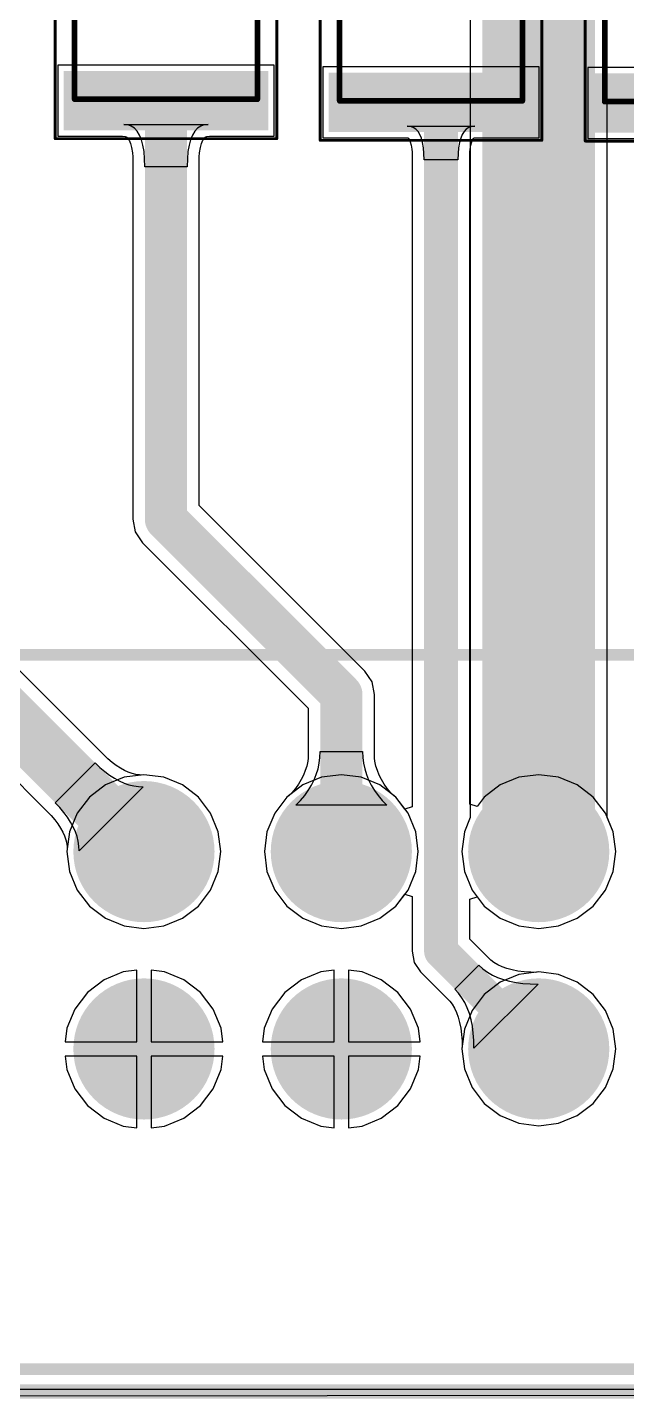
# Model space of a CAD drawing. Header units: millimetres. Extents: x 0.26 to 7.33, y 1.06 to 4.59.
# Drawn here: x 0.837 to 1.256, y 1.665 to 2.622 of the extents above; entities that cross this region are included whole.
import ezdxf

# ---------------------------------------------------------------- set-up
doc = ezdxf.new("R2010")
doc.units = ezdxf.units.MM
doc.header["$MEASUREMENT"] = 0
for name, color, linetype in [('BottomLayer', 5, 'Continuous'), ('BottomSolder', 6, 'Continuous'), ('Mechanical15', 56, 'Continuous'), ('Mechanical16', 56, 'Continuous'), ('Mechanical20', 56, 'Continuous'), ('MultiLayer', 9, 'Continuous'), ('PadHoleLayer', 156, 'Continuous'), ('TopLayer', 1, 'Continuous'), ('TopOverlay', 2, 'Continuous'), ('TopPaste', 8, 'Continuous'), ('TopSolder', 216, 'Continuous')]:
    doc.layers.add(name, color=color, linetype=linetype)

# ---------------------------------------------------------------- blocks, each defined once
blk = doc.blocks.new('MX150_20_PIN_29')
at = {"layer": 'BottomLayer', "const_width": 0.04528}
for points in [[(-0.64272, 0.0689, 1), (-0.59744, 0.0689, 1)], [(-0.50492, 0.0689, 1), (-0.45965, 0.0689, 1)], [(-0.36713, 0.0689, 1), (-0.32185, 0.0689, 1)], [(-0.64272, -0.0689, 1), (-0.59744, -0.0689, 1)], [(-0.50492, -0.0689, 1), (-0.45965, -0.0689, 1)], [(-0.36713, -0.0689, 1), (-0.32185, -0.0689, 1)]]:
    blk.add_lwpolyline(points, format="xyb", close=True, dxfattribs=at)
at = {"layer": 'BottomSolder', "const_width": 0.04928}
for points in [[(-0.64472, 0.0689, 1), (-0.59544, 0.0689, 1)], [(-0.50692, 0.0689, 1), (-0.45765, 0.0689, 1)], [(-0.36913, 0.0689, 1), (-0.31985, 0.0689, 1)], [(-0.64472, -0.0689, 1), (-0.59544, -0.0689, 1)], [(-0.50692, -0.0689, 1), (-0.45765, -0.0689, 1)], [(-0.36913, -0.0689, 1), (-0.31985, -0.0689, 1)]]:
    blk.add_lwpolyline(points, format="xyb", close=True, dxfattribs=at)
at = {"layer": 'MultiLayer', "const_width": 0.04528}
for points in [[(-0.64272, 0.0689, 1), (-0.59744, 0.0689, 1)], [(-0.50492, 0.0689, 1), (-0.45965, 0.0689, 1)], [(-0.36713, 0.0689, 1), (-0.32185, 0.0689, 1)], [(-0.64272, -0.0689, 1), (-0.59744, -0.0689, 1)], [(-0.50492, -0.0689, 1), (-0.45965, -0.0689, 1)], [(-0.36713, -0.0689, 1), (-0.32185, -0.0689, 1)]]:
    blk.add_lwpolyline(points, format="xyb", close=True, dxfattribs=at)
at = {"layer": 'PadHoleLayer', "const_width": 0.0315}
for points in [[(-0.63583, 0.0689, 1), (-0.60433, 0.0689, 1)], [(-0.49803, 0.0689, 1), (-0.46654, 0.0689, 1)], [(-0.36024, 0.0689, 1), (-0.32874, 0.0689, 1)], [(-0.63583, -0.0689, 1), (-0.60433, -0.0689, 1)], [(-0.49803, -0.0689, 1), (-0.46654, -0.0689, 1)], [(-0.36024, -0.0689, 1), (-0.32874, -0.0689, 1)]]:
    blk.add_lwpolyline(points, format="xyb", close=True, dxfattribs=at)
at = {"layer": 'TopLayer', "const_width": 0.04528}
for points in [[(-0.64272, 0.0689, 1), (-0.59744, 0.0689, 1)], [(-0.50492, 0.0689, 1), (-0.45965, 0.0689, 1)], [(-0.36713, 0.0689, 1), (-0.32185, 0.0689, 1)], [(-0.64272, -0.0689, 1), (-0.59744, -0.0689, 1)], [(-0.50492, -0.0689, 1), (-0.45965, -0.0689, 1)], [(-0.36713, -0.0689, 1), (-0.32185, -0.0689, 1)]]:
    blk.add_lwpolyline(points, format="xyb", close=True, dxfattribs=at)
at = {"layer": 'TopOverlay', "const_width": 0.008}
for points in [[(-1.08622, 0.2063), (1.0878, 0.2063)], [(-1.08622, -0.29252), (1.0878, -0.29252)]]:
    blk.add_lwpolyline(points, dxfattribs=at)
at = {"layer": 'TopSolder', "const_width": 0.04928}
for points in [[(-0.64472, 0.0689, 1), (-0.59544, 0.0689, 1)], [(-0.50692, 0.0689, 1), (-0.45765, 0.0689, 1)], [(-0.36913, 0.0689, 1), (-0.31985, 0.0689, 1)], [(-0.64472, -0.0689, 1), (-0.59544, -0.0689, 1)], [(-0.50692, -0.0689, 1), (-0.45765, -0.0689, 1)], [(-0.36913, -0.0689, 1), (-0.31985, -0.0689, 1)]]:
    blk.add_lwpolyline(points, format="xyb", close=True, dxfattribs=at)
blk = doc.blocks.new('FUSC4632X85N_33')
at = {"layer": 'Mechanical15', "const_width": 0.00394}
for points in [[(-0.08957, -0.06378), (-0.08957, 0.06378)], [(0.08957, 0.06378), (-0.08957, 0.06378)], [(0.08957, -0.06378), (0.08957, 0.06378)], [(0.08957, -0.06378), (-0.08957, -0.06378)]]:
    blk.add_lwpolyline(points, dxfattribs=at)
at = {"layer": 'Mechanical15', "const_width": 0.00197}
for points in [[(-0.09055, 0.06378, 1), (-0.08858, 0.06378, 1)], [(-0.09055, 0.06378, 1), (-0.08858, 0.06378, 1)], [(0.08858, 0.06378, 1), (0.09055, 0.06378, 1)], [(0.08858, 0.06378, 1), (0.09055, 0.06378, 1)], [(-0.09055, -0.06378, 1), (-0.08858, -0.06378, 1)], [(-0.09055, -0.06378, 1), (-0.08858, -0.06378, 1)], [(0.08858, -0.06378, 1), (0.09055, -0.06378, 1)], [(0.08858, -0.06378, 1), (0.09055, -0.06378, 1)]]:
    blk.add_lwpolyline(points, format="xyb", close=True, dxfattribs=at)
at = {"layer": 'Mechanical16', "const_width": 0.00197}
for points in [[(-0.11713, -0.07736), (-0.11713, 0.07736)], [(0.11713, 0.07736), (-0.11713, 0.07736)], [(0.11713, -0.07736), (0.11713, 0.07736)], [(0.11713, -0.07736), (-0.11713, -0.07736)]]:
    blk.add_lwpolyline(points, dxfattribs=at)
at = {"layer": 'Mechanical16', "const_width": 0.000984}
for points in [[(-0.11762, 0.07736, 1), (-0.11663, 0.07736, 1)], [(-0.11762, 0.07736, 1), (-0.11663, 0.07736, 1)], [(0.11663, 0.07736, 1), (0.11762, 0.07736, 1)], [(0.11663, 0.07736, 1), (0.11762, 0.07736, 1)], [(-0.11762, -0.07736, 1), (-0.11663, -0.07736, 1)], [(-0.11762, -0.07736, 1), (-0.11663, -0.07736, 1)], [(0.11663, -0.07736, 1), (0.11762, -0.07736, 1)], [(0.11663, -0.07736, 1), (0.11762, -0.07736, 1)]]:
    blk.add_lwpolyline(points, format="xyb", close=True, dxfattribs=at)
at = {"layer": 'TopLayer'}
for points in [[(-0.07382, -0.06752), (-0.07382, 0.06752), (-0.10728, -0.06752), (-0.10728, 0.06752)], [(0.10728, -0.06752), (0.10728, 0.06752), (0.07382, -0.06752), (0.07382, 0.06752)]]:
    blk.add_solid(points, dxfattribs=at)
at = {"layer": 'TopOverlay', "const_width": 0.00787}
blk.add_lwpolyline([(0, -0.05984), (0, 0.05984)], dxfattribs=at)
at = {"layer": 'TopOverlay', "const_width": 0.00394}
for points in [[(-0.00197, 0.05984, 1), (0.00197, 0.05984, 1)], [(-0.00197, -0.05984, 1), (0.00197, -0.05984, 1)]]:
    blk.add_lwpolyline(points, format="xyb", close=True, dxfattribs=at)
at = {"layer": 'TopPaste'}
for points in [[(-0.07382, -0.06752), (-0.07382, 0.06752), (-0.10728, -0.06752), (-0.10728, 0.06752)], [(0.10728, -0.06752), (0.10728, 0.06752), (0.07382, -0.06752), (0.07382, 0.06752)]]:
    blk.add_solid(points, dxfattribs=at)
at = {"layer": 'TopSolder'}
for points in [[(-0.06982, -0.07152), (-0.06982, 0.07152), (-0.11128, -0.07152), (-0.11128, 0.07152)], [(0.11128, -0.07152), (0.11128, 0.07152), (0.06982, -0.07152), (0.06982, 0.07152)]]:
    blk.add_solid(points, dxfattribs=at)
blk = doc.blocks.new('FUSC4632X85N_34')
at = {"layer": 'Mechanical15', "const_width": 0.00394}
for points in [[(-0.08957, -0.06378), (-0.08957, 0.06378)], [(0.08957, 0.06378), (-0.08957, 0.06378)], [(0.08957, -0.06378), (0.08957, 0.06378)], [(0.08957, -0.06378), (-0.08957, -0.06378)]]:
    blk.add_lwpolyline(points, dxfattribs=at)
at = {"layer": 'Mechanical15', "const_width": 0.00197}
for points in [[(-0.09055, 0.06378, 1), (-0.08858, 0.06378, 1)], [(-0.09055, 0.06378, 1), (-0.08858, 0.06378, 1)], [(0.08858, 0.06378, 1), (0.09055, 0.06378, 1)], [(0.08858, 0.06378, 1), (0.09055, 0.06378, 1)], [(-0.09055, -0.06378, 1), (-0.08858, -0.06378, 1)], [(-0.09055, -0.06378, 1), (-0.08858, -0.06378, 1)], [(0.08858, -0.06378, 1), (0.09055, -0.06378, 1)], [(0.08858, -0.06378, 1), (0.09055, -0.06378, 1)]]:
    blk.add_lwpolyline(points, format="xyb", close=True, dxfattribs=at)
at = {"layer": 'Mechanical16', "const_width": 0.00197}
for points in [[(-0.11713, -0.07736), (-0.11713, 0.07736)], [(0.11713, 0.07736), (-0.11713, 0.07736)], [(0.11713, -0.07736), (0.11713, 0.07736)], [(0.11713, -0.07736), (-0.11713, -0.07736)]]:
    blk.add_lwpolyline(points, dxfattribs=at)
at = {"layer": 'Mechanical16', "const_width": 0.000984}
for points in [[(-0.11762, 0.07736, 1), (-0.11663, 0.07736, 1)], [(-0.11762, 0.07736, 1), (-0.11663, 0.07736, 1)], [(0.11663, 0.07736, 1), (0.11762, 0.07736, 1)], [(0.11663, 0.07736, 1), (0.11762, 0.07736, 1)], [(-0.11762, -0.07736, 1), (-0.11663, -0.07736, 1)], [(-0.11762, -0.07736, 1), (-0.11663, -0.07736, 1)], [(0.11663, -0.07736, 1), (0.11762, -0.07736, 1)], [(0.11663, -0.07736, 1), (0.11762, -0.07736, 1)]]:
    blk.add_lwpolyline(points, format="xyb", close=True, dxfattribs=at)
at = {"layer": 'TopLayer'}
for points in [[(-0.07382, -0.06752), (-0.07382, 0.06752), (-0.10728, -0.06752), (-0.10728, 0.06752)], [(0.10728, -0.06752), (0.10728, 0.06752), (0.07382, -0.06752), (0.07382, 0.06752)]]:
    blk.add_solid(points, dxfattribs=at)
at = {"layer": 'TopOverlay', "const_width": 0.00787}
blk.add_lwpolyline([(0, -0.05984), (0, 0.05984)], dxfattribs=at)
at = {"layer": 'TopOverlay', "const_width": 0.00394}
for points in [[(-0.00197, 0.05984, 1), (0.00197, 0.05984, 1)], [(-0.00197, -0.05984, 1), (0.00197, -0.05984, 1)]]:
    blk.add_lwpolyline(points, format="xyb", close=True, dxfattribs=at)
at = {"layer": 'TopPaste'}
for points in [[(-0.07382, -0.06752), (-0.07382, 0.06752), (-0.10728, -0.06752), (-0.10728, 0.06752)], [(0.10728, -0.06752), (0.10728, 0.06752), (0.07382, -0.06752), (0.07382, 0.06752)]]:
    blk.add_solid(points, dxfattribs=at)
at = {"layer": 'TopSolder'}
for points in [[(-0.06982, -0.07152), (-0.06982, 0.07152), (-0.11128, -0.07152), (-0.11128, 0.07152)], [(0.11128, -0.07152), (0.11128, 0.07152), (0.06982, -0.07152), (0.06982, 0.07152)]]:
    blk.add_solid(points, dxfattribs=at)
blk = doc.blocks.new('FUSC4632X85N_38')
at = {"layer": 'Mechanical15', "const_width": 0.00394}
for points in [[(-0.08957, -0.06378), (-0.08957, 0.06378)], [(0.08957, 0.06378), (-0.08957, 0.06378)], [(0.08957, -0.06378), (0.08957, 0.06378)], [(0.08957, -0.06378), (-0.08957, -0.06378)]]:
    blk.add_lwpolyline(points, dxfattribs=at)
at = {"layer": 'Mechanical15', "const_width": 0.00197}
for points in [[(-0.09055, 0.06378, 1), (-0.08858, 0.06378, 1)], [(-0.09055, 0.06378, 1), (-0.08858, 0.06378, 1)], [(0.08858, 0.06378, 1), (0.09055, 0.06378, 1)], [(0.08858, 0.06378, 1), (0.09055, 0.06378, 1)], [(-0.09055, -0.06378, 1), (-0.08858, -0.06378, 1)], [(-0.09055, -0.06378, 1), (-0.08858, -0.06378, 1)], [(0.08858, -0.06378, 1), (0.09055, -0.06378, 1)], [(0.08858, -0.06378, 1), (0.09055, -0.06378, 1)]]:
    blk.add_lwpolyline(points, format="xyb", close=True, dxfattribs=at)
at = {"layer": 'Mechanical16', "const_width": 0.00197}
for points in [[(-0.11713, -0.07736), (-0.11713, 0.07736)], [(0.11713, 0.07736), (-0.11713, 0.07736)], [(0.11713, -0.07736), (0.11713, 0.07736)], [(0.11713, -0.07736), (-0.11713, -0.07736)]]:
    blk.add_lwpolyline(points, dxfattribs=at)
at = {"layer": 'Mechanical16', "const_width": 0.000984}
for points in [[(-0.11762, 0.07736, 1), (-0.11663, 0.07736, 1)], [(-0.11762, 0.07736, 1), (-0.11663, 0.07736, 1)], [(0.11663, 0.07736, 1), (0.11762, 0.07736, 1)], [(0.11663, 0.07736, 1), (0.11762, 0.07736, 1)], [(-0.11762, -0.07736, 1), (-0.11663, -0.07736, 1)], [(-0.11762, -0.07736, 1), (-0.11663, -0.07736, 1)], [(0.11663, -0.07736, 1), (0.11762, -0.07736, 1)], [(0.11663, -0.07736, 1), (0.11762, -0.07736, 1)]]:
    blk.add_lwpolyline(points, format="xyb", close=True, dxfattribs=at)
at = {"layer": 'TopLayer'}
for points in [[(-0.07382, -0.06752), (-0.07382, 0.06752), (-0.10728, -0.06752), (-0.10728, 0.06752)], [(0.10728, -0.06752), (0.10728, 0.06752), (0.07382, -0.06752), (0.07382, 0.06752)]]:
    blk.add_solid(points, dxfattribs=at)
at = {"layer": 'TopOverlay', "const_width": 0.00787}
blk.add_lwpolyline([(0, -0.05984), (0, 0.05984)], dxfattribs=at)
at = {"layer": 'TopOverlay', "const_width": 0.00394}
for points in [[(-0.00197, 0.05984, 1), (0.00197, 0.05984, 1)], [(-0.00197, -0.05984, 1), (0.00197, -0.05984, 1)]]:
    blk.add_lwpolyline(points, format="xyb", close=True, dxfattribs=at)
at = {"layer": 'TopPaste'}
for points in [[(-0.07382, -0.06752), (-0.07382, 0.06752), (-0.10728, -0.06752), (-0.10728, 0.06752)], [(0.10728, -0.06752), (0.10728, 0.06752), (0.07382, -0.06752), (0.07382, 0.06752)]]:
    blk.add_solid(points, dxfattribs=at)
at = {"layer": 'TopSolder'}
for points in [[(-0.06982, -0.07152), (-0.06982, 0.07152), (-0.11128, -0.07152), (-0.11128, 0.07152)], [(0.11128, -0.07152), (0.11128, 0.07152), (0.06982, -0.07152), (0.06982, 0.07152)]]:
    blk.add_solid(points, dxfattribs=at)

msp = doc.modelspace()

# ---------------------------------------------------------------- linework, layer by layer
at = {"layer": 'BottomLayer'}
for p, q in [((1.14642, 3.239), (1.14642, 2.0708)), ((1.24198, 2.0708), (1.24198, 3.13302)), ((0.9047, 2.09883), (0.89174, 2.09347)), ((0.91861, 2.10066), (0.9047, 2.09883)), ((0.93251, 2.09883), (0.91861, 2.10066)), ((0.94547, 2.09347), (0.93251, 2.09883)), ((1.04249, 2.09883), (1.02953, 2.09347)), ((1.0564, 2.10066), (1.04249, 2.09883)), ((1.07031, 2.09883), (1.0564, 2.10066)), ((1.08327, 2.09347), (1.07031, 2.09883)), ((0.89174, 2.09347), (0.88061, 2.08493)), ((0.9566, 2.08493), (0.94547, 2.09347)), ((1.02953, 2.09347), (1.0184, 2.08493)), ((1.0944, 2.08493), (1.08327, 2.09347)), ((0.88061, 2.08493), (0.87207, 2.0738)), ((0.96514, 2.0738), (0.9566, 2.08493)), ((1.0184, 2.08493), (1.00987, 2.0738)), ((1.10294, 2.0738), (1.0944, 2.08493)), ((0.87207, 2.0738), (0.8667, 2.06084)), ((0.97051, 2.06084), (0.96514, 2.0738)), ((1.00987, 2.0738), (1.0045, 2.06084)), ((1.10831, 2.06084), (1.10294, 2.0738)), ((1.14642, 2.0708), (1.14229, 2.06084)), ((1.2461, 2.06084), (1.24198, 2.0708)), ((0.8667, 2.06084), (0.86487, 2.04693)), ((0.97234, 2.04693), (0.97051, 2.06084)), ((1.0045, 2.06084), (1.00267, 2.04693)), ((1.11014, 2.04693), (1.10831, 2.06084)), ((1.14229, 2.06084), (1.14046, 2.04693)), ((1.24793, 2.04693), (1.2461, 2.06084)), ((0.86487, 2.04693), (0.8667, 2.03302)), ((0.97051, 2.03302), (0.97234, 2.04693)), ((1.00267, 2.04693), (1.0045, 2.03302)), ((1.10831, 2.03302), (1.11014, 2.04693)), ((1.14046, 2.04693), (1.14229, 2.03302)), ((1.2461, 2.03302), (1.24793, 2.04693)), ((0.8667, 2.03302), (0.87207, 2.02006)), ((0.96514, 2.02006), (0.97051, 2.03302)), ((1.0045, 2.03302), (1.00987, 2.02006)), ((1.10294, 2.02006), (1.10831, 2.03302)), ((1.14229, 2.03302), (1.14766, 2.02006)), ((1.24073, 2.02006), (1.2461, 2.03302)), ((0.87207, 2.02006), (0.88061, 2.00893)), ((0.9566, 2.00893), (0.96514, 2.02006)), ((1.00987, 2.02006), (1.0184, 2.00893)), ((1.0944, 2.00893), (1.10294, 2.02006)), ((1.14766, 2.02006), (1.1562, 2.00893)), ((1.23219, 2.00893), (1.24073, 2.02006)), ((0.88061, 2.00893), (0.89174, 2.00039)), ((0.94547, 2.00039), (0.9566, 2.00893)), ((1.0184, 2.00893), (1.02953, 2.00039)), ((1.08327, 2.00039), (1.0944, 2.00893)), ((1.1562, 2.00893), (1.16733, 2.00039)), ((1.22106, 2.00039), (1.23219, 2.00893)), ((0.89174, 2.00039), (0.9047, 1.99502)), ((0.9047, 1.99502), (0.91861, 1.99319)), ((0.91861, 1.99319), (0.93251, 1.99502)), ((0.93251, 1.99502), (0.94547, 2.00039)), ((1.02953, 2.00039), (1.04249, 1.99502)), ((1.04249, 1.99502), (1.0564, 1.99319)), ((1.0564, 1.99319), (1.07031, 1.99502)), ((1.07031, 1.99502), (1.08327, 2.00039)), ((1.16733, 2.00039), (1.18029, 1.99502)), ((1.18029, 1.99502), (1.1942, 1.99319)), ((1.1942, 1.99319), (1.2081, 1.99502)), ((1.2081, 1.99502), (1.22106, 2.00039)), ((0.90418, 1.96299), (0.89073, 1.95742)), ((0.91361, 1.96423), (0.90418, 1.96299)), ((0.91361, 1.91413), (0.91361, 1.96423)), ((0.93304, 1.96299), (0.92361, 1.96423)), ((0.92361, 1.96423), (0.92361, 1.91413)), ((0.94648, 1.95742), (0.93304, 1.96299)), ((1.04197, 1.96299), (1.02853, 1.95742)), ((1.0514, 1.96423), (1.04197, 1.96299)), ((1.0514, 1.91413), (1.0514, 1.96423)), ((1.07083, 1.96299), (1.0614, 1.96423)), ((1.0614, 1.96423), (1.0614, 1.91413)), ((1.08428, 1.95742), (1.07083, 1.96299)), ((1.1942, 1.96287), (1.18029, 1.96104)), ((1.2081, 1.96104), (1.1942, 1.96287)), ((0.89073, 1.95742), (0.87918, 1.94856)), ((0.95803, 1.94856), (0.94648, 1.95742)), ((1.02853, 1.95742), (1.01698, 1.94856)), ((1.09582, 1.94856), (1.08428, 1.95742)), ((1.16733, 1.95567), (1.1562, 1.94713)), ((1.18029, 1.96104), (1.16733, 1.95567)), ((1.22106, 1.95567), (1.2081, 1.96104)), ((1.23219, 1.94713), (1.22106, 1.95567)), ((0.87918, 1.94856), (0.87032, 1.93701)), ((0.96689, 1.93701), (0.95803, 1.94856)), ((1.01698, 1.94856), (1.00812, 1.93701)), ((1.10468, 1.93701), (1.09582, 1.94856)), ((1.1562, 1.94713), (1.14766, 1.936)), ((1.24073, 1.936), (1.23219, 1.94713)), ((0.87032, 1.93701), (0.86475, 1.92356)), ((0.97246, 1.92356), (0.96689, 1.93701)), ((1.00812, 1.93701), (1.00255, 1.92356)), ((1.11025, 1.92356), (1.10468, 1.93701)), ((1.14766, 1.936), (1.14229, 1.92304)), ((1.2461, 1.92304), (1.24073, 1.936)), ((0.86475, 1.92356), (0.86351, 1.91413)), ((0.9737, 1.91413), (0.97246, 1.92356)), ((1.00255, 1.92356), (1.00131, 1.91413)), ((1.1115, 1.91413), (1.11025, 1.92356)), ((1.14229, 1.92304), (1.14046, 1.90913)), ((1.24793, 1.90913), (1.2461, 1.92304)), ((0.86351, 1.91413), (0.91361, 1.91413)), ((0.92361, 1.91413), (0.9737, 1.91413)), ((1.00131, 1.91413), (1.0514, 1.91413)), ((1.0614, 1.91413), (1.1115, 1.91413)), ((1.14046, 1.90913), (1.14229, 1.89523)), ((1.2461, 1.89523), (1.24793, 1.90913)), ((0.91361, 1.90413), (0.86351, 1.90413)), ((0.86351, 1.90413), (0.86475, 1.8947)), ((0.91361, 1.85404), (0.91361, 1.90413)), ((0.9737, 1.90413), (0.92361, 1.90413)), ((0.92361, 1.90413), (0.92361, 1.85404)), ((0.97246, 1.8947), (0.9737, 1.90413)), ((1.0514, 1.90413), (1.00131, 1.90413)), ((1.00131, 1.90413), (1.00255, 1.8947)), ((1.0514, 1.85404), (1.0514, 1.90413)), ((1.1115, 1.90413), (1.0614, 1.90413)), ((1.0614, 1.90413), (1.0614, 1.85404)), ((1.11025, 1.8947), (1.1115, 1.90413)), ((0.86475, 1.8947), (0.87032, 1.88126)), ((0.96689, 1.88126), (0.97246, 1.8947)), ((1.00255, 1.8947), (1.00812, 1.88126)), ((1.10468, 1.88126), (1.11025, 1.8947)), ((1.14229, 1.89523), (1.14766, 1.88227)), ((1.24073, 1.88227), (1.2461, 1.89523)), ((0.87032, 1.88126), (0.87918, 1.86971)), ((0.95803, 1.86971), (0.96689, 1.88126)), ((1.00812, 1.88126), (1.01698, 1.86971)), ((1.09582, 1.86971), (1.10468, 1.88126)), ((1.14766, 1.88227), (1.1562, 1.87114)), ((1.23219, 1.87114), (1.24073, 1.88227)), ((0.87918, 1.86971), (0.89073, 1.86085)), ((0.94648, 1.86085), (0.95803, 1.86971)), ((1.01698, 1.86971), (1.02853, 1.86085)), ((1.08428, 1.86085), (1.09582, 1.86971)), ((1.1562, 1.87114), (1.16733, 1.8626)), ((1.22106, 1.8626), (1.23219, 1.87114)), ((0.89073, 1.86085), (0.90418, 1.85528)), ((0.93304, 1.85528), (0.94648, 1.86085)), ((1.02853, 1.86085), (1.04197, 1.85528)), ((1.07083, 1.85528), (1.08428, 1.86085)), ((1.16733, 1.8626), (1.18029, 1.85723)), ((1.2081, 1.85723), (1.22106, 1.8626)), ((0.90418, 1.85528), (0.91361, 1.85404)), ((0.92361, 1.85404), (0.93304, 1.85528)), ((1.04197, 1.85528), (1.0514, 1.85404)), ((1.0614, 1.85404), (1.07083, 1.85528)), ((1.18029, 1.85723), (1.1942, 1.8554)), ((1.1942, 1.8554), (1.2081, 1.85723)), ((7.325, 1.6725), (0.27754, 1.6663))]:
    msp.add_line(p, q, dxfattribs=at)
at = {"layer": 'BottomLayer', "const_width": 0.07874}
msp.add_lwpolyline([(1.1942, 3.239), (1.1942, 2.04693)], dxfattribs=at)
at = {"layer": 'BottomLayer', "const_width": 0.03937}
msp.add_lwpolyline([(1.17451, 2.04693, 1), (1.21388, 2.04693, 1)], format="xyb", close=True, dxfattribs=at)
at = {"layer": 'Mechanical20', "const_width": 0.01}
msp.add_lwpolyline([(0.302, 1.67), (7.325, 1.67)], dxfattribs=at)
at = {"layer": 'TopLayer'}
for p, q in [((1.00952, 2.59603), (0.85848, 2.59603)), ((0.85848, 2.59603), (0.85848, 2.54657)), ((1.00952, 2.54657), (1.00952, 2.59603)), ((1.19452, 2.59493), (1.04348, 2.59493)), ((1.04348, 2.59493), (1.04348, 2.54546)), ((1.19452, 2.54546), (1.19452, 2.59493)), ((1.37952, 2.59438), (1.22848, 2.59438)), ((1.22848, 2.59438), (1.22848, 2.54491)), ((0.90728, 2.55439), (0.90447, 2.55469)), ((0.90447, 2.55469), (0.96353, 2.55469)), ((0.90979, 2.55351), (0.90728, 2.55439)), ((0.912, 2.55203), (0.90979, 2.55351)), ((0.91392, 2.54996), (0.912, 2.55203)), ((0.91555, 2.54731), (0.91392, 2.54996)), ((0.91687, 2.54406), (0.91555, 2.54731)), ((0.95245, 2.54731), (0.95113, 2.54406)), ((0.95408, 2.54996), (0.95245, 2.54731)), ((0.956, 2.55203), (0.95408, 2.54996)), ((0.95821, 2.55351), (0.956, 2.55203)), ((0.96072, 2.55439), (0.95821, 2.55351)), ((0.96353, 2.55469), (0.96072, 2.55439)), ((1.10462, 2.55335), (1.10238, 2.55358)), ((1.10238, 2.55358), (1.14962, 2.55358)), ((1.10663, 2.55264), (1.10462, 2.55335)), ((1.1084, 2.55146), (1.10663, 2.55264)), ((1.10994, 2.54981), (1.1084, 2.55146)), ((1.11124, 2.54768), (1.10994, 2.54981)), ((1.1123, 2.54508), (1.11124, 2.54768)), ((1.14076, 2.54768), (1.1397, 2.54508)), ((1.14206, 2.54981), (1.14076, 2.54768)), ((1.1436, 2.55146), (1.14206, 2.54981)), ((1.14537, 2.55264), (1.1436, 2.55146)), ((1.14738, 2.55335), (1.14537, 2.55264)), ((1.14962, 2.55358), (1.14738, 2.55335)), ((0.85848, 2.54657), (0.9037, 2.54657)), ((0.9037, 2.54657), (0.90547, 2.54638)), ((0.90547, 2.54638), (0.90611, 2.54615)), ((0.90611, 2.54615), (0.90668, 2.54578)), ((0.90668, 2.54578), (0.90739, 2.54501)), ((0.90739, 2.54501), (0.90824, 2.54361)), ((0.90824, 2.54361), (0.90913, 2.54144)), ((0.90913, 2.54144), (0.90993, 2.53848)), ((0.90993, 2.53848), (0.91055, 2.53476)), ((0.91791, 2.54022), (0.91687, 2.54406)), ((0.91865, 2.53579), (0.91791, 2.54022)), ((0.95009, 2.54022), (0.94935, 2.53579)), ((0.95113, 2.54406), (0.95009, 2.54022)), ((0.95745, 2.53476), (0.95807, 2.53848)), ((0.95807, 2.53848), (0.95887, 2.54144)), ((0.95887, 2.54144), (0.95976, 2.54361)), ((0.95976, 2.54361), (0.96061, 2.54501)), ((0.96061, 2.54501), (0.96132, 2.54578)), ((0.96132, 2.54578), (0.96189, 2.54615)), ((0.96189, 2.54615), (0.96253, 2.54638)), ((0.96253, 2.54638), (0.9643, 2.54657)), ((0.9643, 2.54657), (1.00952, 2.54657)), ((1.04348, 2.54546), (1.1016, 2.54546)), ((1.1016, 2.54546), (1.10281, 2.54534)), ((1.10281, 2.54534), (1.10295, 2.54529)), ((1.10295, 2.54529), (1.10308, 2.5452)), ((1.10308, 2.5452), (1.1034, 2.54485)), ((1.1034, 2.54485), (1.10393, 2.54398)), ((1.10393, 2.54398), (1.10456, 2.54247)), ((1.10456, 2.54247), (1.10515, 2.54027)), ((1.10515, 2.54027), (1.10562, 2.53744)), ((1.10562, 2.53744), (1.1058, 2.53538)), ((1.11313, 2.54201), (1.1123, 2.54508)), ((1.11372, 2.53847), (1.11313, 2.54201)), ((1.11407, 2.53445), (1.11372, 2.53847)), ((1.13828, 2.53847), (1.13793, 2.53445)), ((1.13887, 2.54201), (1.13828, 2.53847)), ((1.1397, 2.54508), (1.13887, 2.54201)), ((1.1462, 2.53538), (1.14638, 2.53744)), ((1.14638, 2.53744), (1.14685, 2.54027)), ((1.14685, 2.54027), (1.14744, 2.54247)), ((1.14744, 2.54247), (1.14807, 2.54398)), ((1.14807, 2.54398), (1.1486, 2.54485)), ((1.1486, 2.54485), (1.14892, 2.5452)), ((1.14892, 2.5452), (1.14905, 2.54529)), ((1.14905, 2.54529), (1.14919, 2.54534)), ((1.14919, 2.54534), (1.1504, 2.54546)), ((1.1504, 2.54546), (1.19452, 2.54546)), ((1.22848, 2.54491), (1.30759, 2.54491)), ((0.91055, 2.53476), (0.91079, 2.53202)), ((0.91079, 2.53202), (0.91079, 2.279)), ((0.91909, 2.53077), (0.91865, 2.53579)), ((0.91924, 2.52516), (0.91909, 2.53077)), ((0.94891, 2.53077), (0.94876, 2.52516)), ((0.94935, 2.53579), (0.94891, 2.53077)), ((0.95721, 2.53202), (0.95745, 2.53476)), ((0.95721, 2.28861), (0.95721, 2.53202)), ((1.1058, 2.53538), (1.1058, 2.07828)), ((1.11419, 2.52996), (1.11407, 2.53445)), ((1.13781, 2.52996), (1.11419, 2.52996)), ((1.13793, 2.53445), (1.13781, 2.52996)), ((1.1462, 2.08011), (1.1462, 2.53538)), ((0.94876, 2.52516), (0.91924, 2.52516)), ((1.07281, 2.17301), (0.95721, 2.28861)), ((0.91079, 2.279), (0.91256, 2.27012)), ((0.91256, 2.27012), (0.91759, 2.26259)), ((0.91759, 2.26259), (1.03319, 2.14698)), ((0.89249, 2.11254), (0.77692, 2.2281)), ((0.72925, 2.19679), (0.853, 2.07305)), ((1.07784, 2.16548), (1.07281, 2.17301)), ((1.07961, 2.1566), (1.07784, 2.16548)), ((1.07961, 2.11228), (1.07961, 2.1566)), ((1.03319, 2.14698), (1.03319, 2.11228)), ((1.04147, 2.11273), (1.04164, 2.1169)), ((1.04164, 2.1169), (1.07117, 2.1169)), ((1.07117, 2.1169), (1.07133, 2.11273)), ((0.85665, 2.08105), (0.88449, 2.10889)), ((0.88449, 2.10889), (0.88786, 2.10569)), ((0.89331, 2.11176), (0.89249, 2.11254)), ((0.89631, 2.10921), (0.89331, 2.11176)), ((0.89926, 2.10701), (0.89631, 2.10921)), ((0.90214, 2.10514), (0.89926, 2.10701)), ((1.03221, 2.10671), (1.03123, 2.10348)), ((1.03291, 2.11001), (1.03221, 2.10671)), ((1.03319, 2.11228), (1.03291, 2.11001)), ((1.04011, 2.10467), (1.04096, 2.10866)), ((1.04096, 2.10866), (1.04147, 2.11273)), ((1.07133, 2.11273), (1.07184, 2.10866)), ((1.07184, 2.10866), (1.07269, 2.10467)), ((1.07989, 2.11001), (1.07961, 2.11228)), ((1.08059, 2.10671), (1.07989, 2.11001)), ((1.08158, 2.10348), (1.08059, 2.10671)), ((0.88786, 2.10569), (0.89123, 2.10283)), ((0.89123, 2.10283), (0.89459, 2.10031)), ((0.89459, 2.10031), (0.89796, 2.09813)), ((0.89796, 2.09813), (0.90133, 2.09629)), ((0.90495, 2.10361), (0.90214, 2.10514)), ((0.90769, 2.10239), (0.90495, 2.10361)), ((0.91036, 2.10147), (0.90769, 2.10239)), ((0.91297, 2.10084), (0.91036, 2.10147)), ((0.91553, 2.10047), (0.91297, 2.10084)), ((0.91677, 2.10042), (0.91553, 2.10047)), ((0.91861, 2.10066), (0.91677, 2.10042)), ((0.93251, 2.09883), (0.91861, 2.10066)), ((0.94547, 2.09347), (0.93251, 2.09883)), ((1.0284, 2.0972), (1.02653, 2.09412)), ((1.02996, 2.10031), (1.0284, 2.0972)), ((1.03123, 2.10348), (1.02996, 2.10031)), ((1.03554, 2.09325), (1.03741, 2.09697)), ((1.03741, 2.09697), (1.03893, 2.10078)), ((1.03893, 2.10078), (1.04011, 2.10467)), ((1.07269, 2.10467), (1.07387, 2.10078)), ((1.07387, 2.10078), (1.0754, 2.09697)), ((1.0754, 2.09697), (1.07726, 2.09325)), ((1.08284, 2.10031), (1.08158, 2.10348)), ((1.08441, 2.0972), (1.08284, 2.10031)), ((1.08627, 2.09412), (1.08441, 2.0972)), ((1.18029, 2.09883), (1.16733, 2.09347)), ((1.1942, 2.10066), (1.18029, 2.09883)), ((1.2081, 2.09883), (1.1942, 2.10066)), ((1.22106, 2.09347), (1.2081, 2.09883)), ((0.91815, 2.0922), (0.87333, 2.04738)), ((0.90133, 2.09629), (0.9047, 2.09479)), ((0.9047, 2.09479), (0.90806, 2.09363)), ((0.90806, 2.09363), (0.91143, 2.09282)), ((0.91143, 2.09282), (0.91479, 2.09234)), ((0.91479, 2.09234), (0.91815, 2.0922)), ((0.9566, 2.08493), (0.94547, 2.09347)), ((1.02184, 2.08806), (1.02003, 2.08618)), ((1.02435, 2.09107), (1.02184, 2.08806)), ((1.02653, 2.09412), (1.02435, 2.09107)), ((1.0308, 2.08608), (1.03334, 2.08962)), ((1.03334, 2.08962), (1.03554, 2.09325)), ((1.07726, 2.09325), (1.07946, 2.08962)), ((1.07946, 2.08962), (1.082, 2.08608)), ((1.08846, 2.09107), (1.08627, 2.09412)), ((1.09096, 2.08806), (1.08846, 2.09107)), ((1.09277, 2.08618), (1.09096, 2.08806)), ((1.16733, 2.09347), (1.1562, 2.08493)), ((1.23219, 2.08493), (1.22106, 2.09347)), ((0.85985, 2.07768), (0.85665, 2.08105)), ((0.86271, 2.07431), (0.85985, 2.07768)), ((0.96514, 2.0738), (0.9566, 2.08493)), ((1.0184, 2.08493), (1.00987, 2.0738)), ((1.02003, 2.08618), (1.0184, 2.08493)), ((1.02471, 2.07926), (1.02792, 2.08263)), ((1.08809, 2.07926), (1.02471, 2.07926)), ((1.02792, 2.08263), (1.0308, 2.08608)), ((1.082, 2.08608), (1.08488, 2.08263)), ((1.08488, 2.08263), (1.08809, 2.07926)), ((1.0944, 2.08493), (1.09277, 2.08618)), ((1.1008, 2.07658), (1.0944, 2.08493)), ((1.1058, 2.07828), (1.1008, 2.07658)), ((1.1512, 2.07841), (1.1462, 2.08011)), ((1.1562, 2.08493), (1.1512, 2.07841)), ((1.24073, 2.0738), (1.23219, 2.08493)), ((0.853, 2.07305), (0.85378, 2.07223)), ((0.85378, 2.07223), (0.85633, 2.06922)), ((0.85633, 2.06922), (0.85853, 2.06628)), ((0.86523, 2.07094), (0.86271, 2.07431)), ((0.86741, 2.06757), (0.86523, 2.07094)), ((0.97051, 2.06084), (0.96514, 2.0738)), ((1.00987, 2.0738), (1.0045, 2.06084)), ((1.2461, 2.06084), (1.24073, 2.0738)), ((0.85853, 2.06628), (0.86039, 2.0634)), ((0.86039, 2.0634), (0.86193, 2.06059)), ((0.86193, 2.06059), (0.86315, 2.05785)), ((0.86925, 2.06421), (0.86741, 2.06757)), ((0.87074, 2.06084), (0.86925, 2.06421)), ((0.8719, 2.05747), (0.87074, 2.06084)), ((0.97234, 2.04693), (0.97051, 2.06084)), ((1.0045, 2.06084), (1.00267, 2.04693)), ((1.24793, 2.04693), (1.2461, 2.06084)), ((0.86315, 2.05785), (0.86407, 2.05518)), ((0.86407, 2.05518), (0.8647, 2.05257)), ((0.8647, 2.05257), (0.86506, 2.05001)), ((0.86506, 2.05001), (0.86511, 2.04877)), ((0.87272, 2.05411), (0.8719, 2.05747)), ((0.8732, 2.05075), (0.87272, 2.05411)), ((0.87333, 2.04738), (0.8732, 2.05075)), ((0.86511, 2.04877), (0.86487, 2.04693)), ((0.86487, 2.04693), (0.8667, 2.03302)), ((0.97051, 2.03302), (0.97234, 2.04693)), ((1.00267, 2.04693), (1.0045, 2.03302)), ((1.2461, 2.03302), (1.24793, 2.04693)), ((0.8667, 2.03302), (0.87207, 2.02006)), ((0.96514, 2.02006), (0.97051, 2.03302)), ((1.0045, 2.03302), (1.00987, 2.02006)), ((1.24073, 2.02006), (1.2461, 2.03302)), ((0.87207, 2.02006), (0.88061, 2.00893)), ((0.9566, 2.00893), (0.96514, 2.02006)), ((1.00987, 2.02006), (1.0184, 2.00893)), ((1.0944, 2.00893), (1.1008, 2.01728)), ((1.1008, 2.01728), (1.1058, 2.01558)), ((1.1058, 2.01558), (1.1058, 1.97733)), ((1.1462, 2.01375), (1.1512, 2.01545)), ((1.1462, 1.9857), (1.1462, 2.01375)), ((1.1512, 2.01545), (1.1562, 2.00893)), ((1.23219, 2.00893), (1.24073, 2.02006)), ((0.88061, 2.00893), (0.89174, 2.00039)), ((0.94547, 2.00039), (0.9566, 2.00893)), ((1.0184, 2.00893), (1.02953, 2.00039)), ((1.08327, 2.00039), (1.0944, 2.00893)), ((1.1562, 2.00893), (1.16733, 2.00039)), ((1.22106, 2.00039), (1.23219, 2.00893)), ((0.89174, 2.00039), (0.9047, 1.99502)), ((0.9047, 1.99502), (0.91861, 1.99319)), ((0.91861, 1.99319), (0.93251, 1.99502)), ((0.93251, 1.99502), (0.94547, 2.00039)), ((1.02953, 2.00039), (1.04249, 1.99502)), ((1.04249, 1.99502), (1.0564, 1.99319)), ((1.0564, 1.99319), (1.07031, 1.99502)), ((1.07031, 1.99502), (1.08327, 2.00039)), ((1.16733, 2.00039), (1.18029, 1.99502)), ((1.18029, 1.99502), (1.1942, 1.99319)), ((1.1942, 1.99319), (1.2081, 1.99502)), ((1.2081, 1.99502), (1.22106, 2.00039)), ((1.16076, 1.97113), (1.1462, 1.9857)), ((1.1058, 1.97733), (1.10734, 1.9696)), ((0.90418, 1.96299), (0.89073, 1.95742)), ((0.91361, 1.96423), (0.90418, 1.96299)), ((0.91361, 1.91413), (0.91361, 1.96423)), ((0.93304, 1.96299), (0.92361, 1.96423)), ((0.92361, 1.96423), (0.92361, 1.91413)), ((0.94648, 1.95742), (0.93304, 1.96299)), ((1.04197, 1.96299), (1.02853, 1.95742)), ((1.0514, 1.96423), (1.04197, 1.96299)), ((1.0514, 1.91413), (1.0514, 1.96423)), ((1.07083, 1.96299), (1.0614, 1.96423)), ((1.0614, 1.96423), (1.0614, 1.91413)), ((1.08428, 1.95742), (1.07083, 1.96299)), ((1.10734, 1.9696), (1.11172, 1.96305)), ((1.11172, 1.96305), (1.1322, 1.94257)), ((1.13573, 1.9509), (1.15243, 1.9676)), ((1.15243, 1.9676), (1.15527, 1.96504)), ((1.15527, 1.96504), (1.1584, 1.96276)), ((1.1584, 1.96276), (1.16181, 1.96076)), ((1.16288, 1.96959), (1.16076, 1.97113)), ((1.16561, 1.96798), (1.16288, 1.96959)), ((1.16864, 1.96656), (1.16561, 1.96798)), ((1.17199, 1.96534), (1.16864, 1.96656)), ((1.17566, 1.96433), (1.17199, 1.96534)), ((1.17966, 1.96353), (1.17566, 1.96433)), ((1.18399, 1.96297), (1.17966, 1.96353)), ((1.18866, 1.96264), (1.18399, 1.96297)), ((1.1942, 1.96287), (1.19208, 1.96259)), ((1.2081, 1.96104), (1.1942, 1.96287)), ((0.89073, 1.95742), (0.87918, 1.94856)), ((0.95803, 1.94856), (0.94648, 1.95742)), ((1.02853, 1.95742), (1.01698, 1.94856)), ((1.09582, 1.94856), (1.08428, 1.95742)), ((1.19374, 1.95441), (1.14892, 1.90959)), ((1.16181, 1.96076), (1.16551, 1.95902)), ((1.16551, 1.95902), (1.1695, 1.95757)), ((1.1695, 1.95757), (1.17377, 1.95638)), ((1.17377, 1.95638), (1.17833, 1.95548)), ((1.17833, 1.95548), (1.18318, 1.95485)), ((1.18318, 1.95485), (1.18832, 1.95449)), ((1.18832, 1.95449), (1.19374, 1.95441)), ((1.19208, 1.96259), (1.18866, 1.96264)), ((1.22106, 1.95567), (1.2081, 1.96104)), ((1.23219, 1.94713), (1.22106, 1.95567)), ((0.87918, 1.94856), (0.87032, 1.93701)), ((0.96689, 1.93701), (0.95803, 1.94856)), ((1.01698, 1.94856), (1.00812, 1.93701)), ((1.10468, 1.93701), (1.09582, 1.94856)), ((1.13829, 1.94806), (1.13573, 1.9509)), ((1.14057, 1.94493), (1.13829, 1.94806)), ((1.14258, 1.94152), (1.14057, 1.94493)), ((1.24073, 1.936), (1.23219, 1.94713)), ((0.87032, 1.93701), (0.86475, 1.92356)), ((0.97246, 1.92356), (0.96689, 1.93701)), ((1.00812, 1.93701), (1.00255, 1.92356)), ((1.11025, 1.92356), (1.10468, 1.93701)), ((1.1322, 1.94257), (1.13374, 1.94045)), ((1.13374, 1.94045), (1.13535, 1.93772)), ((1.13535, 1.93772), (1.13677, 1.93469)), ((1.13677, 1.93469), (1.13799, 1.93134)), ((1.14431, 1.93782), (1.14258, 1.94152)), ((1.14576, 1.93383), (1.14431, 1.93782)), ((1.2461, 1.92304), (1.24073, 1.936)), ((1.13799, 1.93134), (1.139, 1.92767)), ((1.139, 1.92767), (1.1398, 1.92367)), ((1.14695, 1.92956), (1.14576, 1.93383)), ((1.14785, 1.925), (1.14695, 1.92956)), ((1.14848, 1.92015), (1.14785, 1.925)), ((0.86475, 1.92356), (0.86351, 1.91413)), ((0.9737, 1.91413), (0.97246, 1.92356)), ((1.00255, 1.92356), (1.00131, 1.91413)), ((1.1115, 1.91413), (1.11025, 1.92356)), ((1.1398, 1.92367), (1.14036, 1.91934)), ((1.14036, 1.91934), (1.14069, 1.91467)), ((1.14884, 1.91501), (1.14848, 1.92015)), ((1.14892, 1.90959), (1.14884, 1.91501)), ((1.24793, 1.90913), (1.2461, 1.92304)), ((0.86351, 1.91413), (0.91361, 1.91413)), ((0.92361, 1.91413), (0.9737, 1.91413)), ((1.00131, 1.91413), (1.0514, 1.91413)), ((1.0614, 1.91413), (1.1115, 1.91413)), ((1.14074, 1.91125), (1.14046, 1.90913)), ((1.14046, 1.90913), (1.14229, 1.89523)), ((1.14069, 1.91467), (1.14074, 1.91125)), ((1.2461, 1.89523), (1.24793, 1.90913)), ((0.91361, 1.90413), (0.86351, 1.90413)), ((0.86351, 1.90413), (0.86475, 1.8947)), ((0.91361, 1.85404), (0.91361, 1.90413)), ((0.9737, 1.90413), (0.92361, 1.90413)), ((0.92361, 1.90413), (0.92361, 1.85404)), ((0.97246, 1.8947), (0.9737, 1.90413)), ((1.0514, 1.90413), (1.00131, 1.90413)), ((1.00131, 1.90413), (1.00255, 1.8947)), ((1.0514, 1.85404), (1.0514, 1.90413)), ((1.1115, 1.90413), (1.0614, 1.90413)), ((1.0614, 1.90413), (1.0614, 1.85404)), ((1.11025, 1.8947), (1.1115, 1.90413)), ((0.86475, 1.8947), (0.87032, 1.88126)), ((0.96689, 1.88126), (0.97246, 1.8947)), ((1.00255, 1.8947), (1.00812, 1.88126)), ((1.10468, 1.88126), (1.11025, 1.8947)), ((1.14229, 1.89523), (1.14766, 1.88227)), ((1.24073, 1.88227), (1.2461, 1.89523)), ((0.87032, 1.88126), (0.87918, 1.86971)), ((0.95803, 1.86971), (0.96689, 1.88126)), ((1.00812, 1.88126), (1.01698, 1.86971)), ((1.09582, 1.86971), (1.10468, 1.88126)), ((1.14766, 1.88227), (1.1562, 1.87114)), ((1.23219, 1.87114), (1.24073, 1.88227)), ((0.87918, 1.86971), (0.89073, 1.86085)), ((0.94648, 1.86085), (0.95803, 1.86971)), ((1.01698, 1.86971), (1.02853, 1.86085)), ((1.08428, 1.86085), (1.09582, 1.86971)), ((1.1562, 1.87114), (1.16733, 1.8626)), ((1.22106, 1.8626), (1.23219, 1.87114)), ((0.89073, 1.86085), (0.90418, 1.85528)), ((0.93304, 1.85528), (0.94648, 1.86085)), ((1.02853, 1.86085), (1.04197, 1.85528)), ((1.07083, 1.85528), (1.08428, 1.86085)), ((1.16733, 1.8626), (1.18029, 1.85723)), ((1.2081, 1.85723), (1.22106, 1.8626)), ((0.90418, 1.85528), (0.91361, 1.85404)), ((0.92361, 1.85404), (0.93304, 1.85528)), ((1.04197, 1.85528), (1.0514, 1.85404)), ((1.0614, 1.85404), (1.07083, 1.85528)), ((1.18029, 1.85723), (1.1942, 1.8554)), ((1.1942, 1.8554), (1.2081, 1.85723)), ((7.325, 1.6713), (0.279, 1.6713))]:
    msp.add_line(p, q, dxfattribs=at)
for points, const_width in [([(0.934, 2.279), (0.934, 2.5713)], 0.02953), ([(1.119, 2.5702), (1.126, 2.5632)], 0.02362), ([(1.126, 1.97733), (1.126, 2.5632)], 0.02362), ([(0.934, 2.279), (1.0564, 2.1566)], 0.02953), ([(0.749, 2.21654), (0.91861, 2.04693)], 0.03937), ([(1.0564, 2.04693), (1.0564, 2.1566)], 0.02953), ([(1.126, 1.97733), (1.1942, 1.90913)], 0.02362)]:
    msp.add_lwpolyline(points, dxfattribs=dict(at, const_width=const_width))
for points, const_width in [([(0.92662, 2.5713, 1), (0.94138, 2.5713, 1)], 0.01476), ([(1.11309, 2.5702, 1), (1.12491, 2.5702, 1)], 0.01181), ([(1.12009, 2.5632, 1), (1.13191, 2.5632, 1)], 0.01181), ([(1.12009, 2.5632, 1), (1.13191, 2.5632, 1)], 0.01181), ([(0.92662, 2.279, 1), (0.94138, 2.279, 1)], 0.01476), ([(0.92662, 2.279, 1), (0.94138, 2.279, 1)], 0.01476), ([(1.04902, 2.1566, 1), (1.06378, 2.1566, 1)], 0.01476), ([(1.04902, 2.1566, 1), (1.06378, 2.1566, 1)], 0.01476), ([(0.90876, 2.04693, 1), (0.92845, 2.04693, 1)], 0.01969), ([(1.04902, 2.04693, 1), (1.06378, 2.04693, 1)], 0.01476), ([(1.12009, 1.97733, 1), (1.13191, 1.97733, 1)], 0.01181), ([(1.12009, 1.97733, 1), (1.13191, 1.97733, 1)], 0.01181), ([(1.18829, 1.90913, 1), (1.2001, 1.90913, 1)], 0.01181)]:
    msp.add_lwpolyline(points, format="xyb", close=True, dxfattribs=dict(at, const_width=const_width))

# ---------------------------------------------------------------- block references
for name, p, rotation in [('FUSC4632X85N_33', (0.934, 2.66185), 270), ('FUSC4632X85N_34', (1.119, 2.66075), 270), ('FUSC4632X85N_38', (1.304, 2.6602), 270), ('MX150_20_PIN_29', (1.53868, 1.97803), 360)]:
    msp.add_blockref(name, p, dxfattribs=dict(rotation=rotation))

doc.saveas('drawing.dxf')
